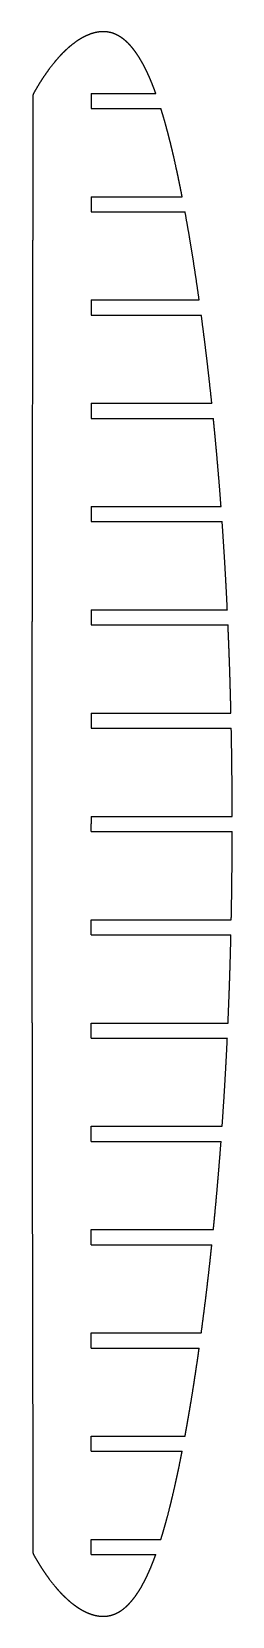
# Model space of a CAD drawing. Header units: metres. Extents: x 30 to 80, y -199 to 199.
import ezdxf

# ---------------------------------------------------------------- set-up
doc = ezdxf.new("R2010")
doc.units = ezdxf.units.M

msp = doc.modelspace()

# ---------------------------------------------------------------- linework, layer by layer
for p, q in [((45.03, 183.9, 1679), (61.23, 183.9, 1679)), ((45.03, 180.1, 1679), (62.5, 180.1, 1679)), ((45.03, 157.9, 1679), (67.84, 157.9, 1679)), ((45.03, 154.1, 1679), (68.56, 154.1, 1679)), ((45.03, 131.9, 1679), (72.12, 131.9, 1679)), ((45.03, 128.1, 1679), (72.65, 128.1, 1679)), ((45.03, 105.9, 1679), (75.29, 105.9, 1679)), ((45.03, 102.1, 1679), (75.68, 102.1, 1679)), ((45.03, 79.9, 1679), (77.61, 79.9, 1679)), ((45.03, 76.1, 1679), (77.89, 76.1, 1679)), ((45.03, 53.9, 1679), (79.19, 53.9, 1679)), ((45.03, 50.1, 1679), (79.36, 50.1, 1679)), ((45.03, 27.9, 1679), (80.1, 27.9, 1679)), ((45.03, 24.1, 1679), (80.18, 24.1, 1679)), ((45.03, 1.9, 1679), (80.42, 1.9, 1679)), ((45.03, -1.9, 1679), (80.42, -1.9, 1679)), ((45.03, -24.1, 1679), (80.18, -24.1, 1679)), ((45.03, -27.9, 1679), (80.1, -27.9, 1679)), ((45.03, -50.1, 1679), (79.36, -50.1, 1679)), ((45.03, -53.9, 1679), (79.19, -53.9, 1679)), ((45.03, -76.1, 1679), (77.89, -76.1, 1679)), ((45.03, -79.9, 1679), (77.62, -79.9, 1679)), ((45.03, -102.1, 1679), (75.68, -102.1, 1679)), ((45.03, -105.9, 1679), (75.29, -105.9, 1679)), ((45.03, -128.1, 1679), (72.65, -128.1, 1679)), ((45.03, -131.9, 1679), (72.12, -131.9, 1679)), ((45.03, -154.1, 1679), (68.56, -154.1, 1679)), ((45.03, -157.9, 1679), (67.84, -157.9, 1679)), ((45.03, -180.1, 1679), (62.5, -180.1, 1679)), ((45.03, -183.9, 1679), (61.23, -183.9, 1679))]:
    msp.add_line(p, q)
for points, knots in [([(61.23, 183.9, 1679), (61.16, 184.1, 1679), (61.09, 184.29, 1679), (61.02, 184.49, 1679), (60.95, 184.68, 1679), (60.87, 184.88, 1679), (60.8, 185.07, 1679), (60.72, 185.27, 1679), (60.45, 185.98, 1679), (60.24, 186.5, 1679), (60.03, 187.01, 1679), (59.82, 187.52, 1679), (59.6, 188.03, 1679), (59.37, 188.54, 1679), (59.14, 189.04, 1679), (58.65, 190.05, 1679), (58.4, 190.55, 1679), (58.14, 191.05, 1679), (57.87, 191.55, 1679), (57.6, 192.04, 1679), (57.31, 192.52, 1679), (57.02, 193, 1679), (56.45, 193.86, 1679), (56.18, 194.25, 1679), (55.9, 194.64, 1679), (55.62, 195.02, 1679), (55.32, 195.39, 1679), (55.01, 195.75, 1679), (54.69, 196.1, 1679), (54.04, 196.76, 1679), (53.71, 197.08, 1679), (53.37, 197.38, 1679), (53.01, 197.67, 1679), (52.64, 197.93, 1679), (52.26, 198.18, 1679), (51.86, 198.41, 1679), (51.21, 198.74, 1679), (50.96, 198.85, 1679), (50.71, 198.95, 1679), (50.45, 199.05, 1679), (50.18, 199.13, 1679), (49.92, 199.2, 1679), (49.65, 199.26, 1679), (49.01, 199.38, 1679), (48.63, 199.42, 1679), (48.26, 199.45, 1679), (47.88, 199.45, 1679), (47.5, 199.43, 1679), (47.12, 199.39, 1679), (46.74, 199.34, 1679), (46.24, 199.24, 1679), (46.1, 199.21, 1679), (45.97, 199.18, 1679), (45.83, 199.15, 1679), (45.7, 199.11, 1679), (45.56, 199.07, 1679), (45.43, 199.03, 1679), (45.14, 198.95, 1679), (44.99, 198.9, 1679), (44.84, 198.84, 1679), (44.69, 198.79, 1679), (44.54, 198.73, 1679), (44.39, 198.67, 1679), (44.24, 198.61, 1679), (43.58, 198.33, 1679), (43.08, 198.09, 1679), (42.59, 197.83, 1679), (42.11, 197.54, 1679), (41.65, 197.24, 1679), (41.19, 196.93, 1679), (40.75, 196.6, 1679), (39.56, 195.67, 1679), (38.84, 195.04, 1679), (38.14, 194.38, 1679), (37.47, 193.7, 1679), (36.82, 192.99, 1679), (36.2, 192.27, 1679), (35.59, 191.53, 1679), (34.36, 189.93, 1679), (33.73, 189.07, 1679), (33.12, 188.2, 1679), (32.54, 187.31, 1679), (31.97, 186.41, 1679), (31.43, 185.5, 1679), (30.9, 184.57, 1679), (30.39, 183.64, 1679)], [0, 0, 0, 0, 0, 0, 0, 0, 0, 0.036791, 0.036791, 0.036791, 0.036791, 0.036791, 0.036791, 0.036791, 0.134888, 0.134888, 0.134888, 0.134888, 0.134888, 0.134888, 0.134888, 0.234124, 0.234124, 0.234124, 0.234124, 0.234124, 0.234124, 0.234124, 0.317807, 0.317807, 0.317807, 0.317807, 0.317807, 0.317807, 0.317807, 0.398462, 0.398462, 0.398462, 0.398462, 0.398462, 0.398462, 0.398462, 0.4469, 0.4469, 0.4469, 0.4469, 0.4469, 0.4469, 0.4469, 0.513808, 0.513808, 0.513808, 0.513808, 0.513808, 0.513808, 0.513808, 0.538248, 0.538248, 0.538248, 0.538248, 0.538248, 0.538248, 0.538248, 0.565744, 0.565744, 0.565744, 0.565744, 0.565744, 0.565744, 0.565744, 0.659239, 0.659239, 0.659239, 0.659239, 0.659239, 0.659239, 0.659239, 0.820643, 0.820643, 0.820643, 0.820643, 0.820643, 0.820643, 0.820643, 1, 1, 1, 1, 1, 1, 1, 1, 1]), ([(30.39, 183.64, 1679), (30.39, 183.64, 1679), (30.39, 183.64, 1679), (30.39, 183.64, 1679), (30.39, 183.64, 1679), (30.39, 183.64, 1679), (30.39, 183.64, 1679), (30.39, 183.64, 1679), (30.39, 183.64, 1679), (30.39, 183.64, 1679), (30.39, 183.64, 1679), (30.39, 183.63, 1679), (30.39, 183.63, 1679), (30.39, 183.62, 1679), (30.39, 183.62, 1679), (30.39, 183.6, 1679), (30.39, 183.59, 1679), (30.39, 183.58, 1679), (30.39, 183.57, 1679), (30.39, 183.56, 1679), (30.39, 183.54, 1679), (30.38, 183.53, 1679), (30.38, 183.48, 1679), (30.38, 183.46, 1679), (30.38, 183.43, 1679), (30.38, 183.39, 1679), (30.38, 183.35, 1679), (30.38, 183.31, 1679), (30.38, 183.27, 1679), (30.38, 183.14, 1679), (30.38, 183.06, 1679), (30.38, 182.99, 1679), (30.38, 182.91, 1679), (30.38, 182.84, 1679), (30.38, 182.76, 1679), (30.38, 182.68, 1679), (30.38, 182.47, 1679), (30.38, 182.33, 1679), (30.38, 182.19, 1679), (30.38, 182.05, 1679), (30.38, 181.92, 1679), (30.38, 181.78, 1679), (30.38, 181.64, 1679), (30.38, 181.27, 1679), (30.38, 181.04, 1679), (30.38, 180.8, 1679), (30.38, 180.57, 1679), (30.38, 180.34, 1679), (30.38, 180.11, 1679), (30.38, 179.88, 1679), (30.38, 179.17, 1679), (30.37, 178.69, 1679), (30.37, 178.21, 1679), (30.37, 177.74, 1679), (30.37, 177.26, 1679), (30.37, 176.78, 1679), (30.37, 176.3, 1679), (30.37, 174.89, 1679), (30.36, 173.96, 1679), (30.36, 173.03, 1679), (30.36, 172.1, 1679), (30.36, 171.17, 1679), (30.36, 170.23, 1679), (30.35, 169.3, 1679), (30.35, 167.07, 1679), (30.35, 165.77, 1679), (30.34, 164.47, 1679), (30.34, 163.17, 1679), (30.34, 161.88, 1679), (30.33, 160.58, 1679), (30.33, 159.28, 1679), (30.32, 155.65, 1679), (30.32, 153.32, 1679), (30.31, 151, 1679), (30.31, 148.67, 1679), (30.3, 146.34, 1679), (30.3, 144.01, 1679), (30.29, 141.68, 1679), (30.28, 136.33, 1679), (30.28, 133.3, 1679), (30.27, 130.27, 1679), (30.26, 127.24, 1679), (30.26, 124.21, 1679), (30.25, 121.18, 1679), (30.25, 118.15, 1679), (30.23, 112.4, 1679), (30.23, 109.68, 1679), (30.22, 106.96, 1679), (30.22, 104.23, 1679), (30.21, 101.51, 1679), (30.21, 98.79, 1679), (30.2, 96.07, 1679), (30.2, 91.7, 1679), (30.19, 90.05, 1679), (30.19, 88.4, 1679), (30.19, 86.75, 1679), (30.19, 85.1, 1679), (30.18, 83.45, 1679), (30.18, 81.8, 1679), (30.18, 78.54, 1679), (30.17, 76.92, 1679), (30.17, 75.3, 1679), (30.17, 73.68, 1679), (30.17, 72.06, 1679), (30.16, 70.44, 1679), (30.16, 68.83, 1679), (30.16, 64.12, 1679), (30.15, 61.04, 1679), (30.15, 57.95, 1679), (30.14, 54.86, 1679), (30.14, 51.78, 1679), (30.13, 48.69, 1679), (30.13, 45.61, 1679), (30.12, 40.24, 1679), (30.12, 37.96, 1679), (30.12, 35.68, 1679), (30.12, 33.4, 1679), (30.11, 31.12, 1679), (30.11, 28.84, 1679), (30.11, 26.56, 1679), (30.1, 23.56, 1679), (30.1, 22.85, 1679), (30.1, 22.15, 1679), (30.1, 21.47, 1679), (30.1, 20.8, 1679), (30.1, 20.15, 1679), (30.1, 19.5, 1679), (30.1, 18.25, 1679), (30.1, 17.63, 1679), (30.1, 17.03, 1679), (30.1, 16.45, 1679), (30.1, 15.88, 1679), (30.09, 15.32, 1679), (30.09, 14.78, 1679), (30.09, 13.37, 1679), (30.09, 12.48, 1679), (30.09, 11.6, 1679), (30.09, 10.71, 1679), (30.09, 9.83, 1679), (30.09, 8.94, 1679), (30.09, 8.06, 1679), (30.09, 6.72, 1679), (30.08, 6.27, 1679), (30.08, 5.83, 1679), (30.08, 5.38, 1679), (30.08, 4.93, 1679), (30.08, 4.48, 1679), (30.08, 4.04, 1679), (30.08, 3.39, 1679), (30.08, 3.18, 1679), (30.08, 2.98, 1679), (30.08, 2.78, 1679), (30.08, 2.58, 1679), (30.08, 2.37, 1679), (30.08, 2.17, 1679), (30.08, 1.83, 1679), (30.08, 1.69, 1679), (30.08, 1.56, 1679), (30.08, 1.42, 1679), (30.08, 1.28, 1679), (30.08, 1.14, 1679), (30.08, 1.01, 1679), (30.08, 0.8, 1679), (30.08, 0.74, 1679), (30.08, 0.67, 1679), (30.08, 0.6, 1679), (30.08, 0.54, 1679), (30.08, 0.47, 1679), (30.08, 0.4, 1679), (30.08, 0.31, 1679), (30.08, 0.29, 1679), (30.08, 0.27, 1679), (30.08, 0.25, 1679), (30.08, 0.23, 1679), (30.08, 0.21, 1679), (30.08, 0.19, 1679), (30.08, 0.16, 1679), (30.08, 0.14, 1679), (30.08, 0.13, 1679), (30.08, 0.12, 1679), (30.08, 0.1, 1679), (30.08, 0.09, 1679), (30.08, 0.08, 1679), (30.08, 0.06, 1679), (30.08, 0.04, 1679), (30.08, 0.03, 1679), (30.08, 0.03, 1679), (30.08, 0.02, 1679), (30.08, 0.01, 1679), (30.08, 0.01, 1679), (30.08, 0, 1679), (30.08, 0, 1679), (30.08, 0, 1679), (30.08, 0, 1679), (30.08, 0, 1679), (30.08, 0, 1679), (30.08, 0, 1679), (30.08, 0, 1679), (30.08, 0, 1679), (30.08, 0, 1679), (30.08, -0.01, 1679), (30.08, -0.01, 1679), (30.08, -0.02, 1679), (30.08, -0.03, 1679), (30.08, -0.06, 1679), (30.08, -0.08, 1679), (30.08, -0.1, 1679), (30.08, -0.13, 1679), (30.08, -0.15, 1679), (30.08, -0.18, 1679), (30.08, -0.2, 1679), (30.08, -0.26, 1679), (30.08, -0.29, 1679), (30.08, -0.32, 1679), (30.08, -0.36, 1679), (30.08, -0.4, 1679), (30.08, -0.44, 1679), (30.08, -0.49, 1679), (30.08, -0.59, 1679), (30.08, -0.64, 1679), (30.08, -0.69, 1679), (30.08, -0.75, 1679), (30.08, -0.82, 1679), (30.08, -0.89, 1679), (30.08, -0.96, 1679), (30.08, -1.17, 1679), (30.08, -1.31, 1679), (30.08, -1.45, 1679), (30.08, -1.59, 1679), (30.08, -1.73, 1679), (30.08, -1.86, 1679), (30.08, -2, 1679), (30.08, -2.37, 1679), (30.08, -2.61, 1679), (30.08, -2.84, 1679), (30.08, -3.07, 1679), (30.08, -3.3, 1679), (30.08, -3.53, 1679), (30.08, -3.77, 1679), (30.08, -4.47, 1679), (30.08, -4.95, 1679), (30.08, -5.43, 1679), (30.08, -5.9, 1679), (30.08, -6.38, 1679), (30.09, -6.86, 1679), (30.09, -7.34, 1679), (30.09, -8.74, 1679), (30.09, -9.68, 1679), (30.09, -10.61, 1679), (30.09, -11.54, 1679), (30.09, -12.47, 1679), (30.09, -13.4, 1679), (30.09, -14.34, 1679), (30.1, -16.57, 1679), (30.1, -17.86, 1679), (30.1, -19.16, 1679), (30.1, -20.46, 1679), (30.1, -21.76, 1679), (30.1, -23.06, 1679), (30.11, -24.35, 1679), (30.11, -27.98, 1679), (30.11, -30.31, 1679), (30.11, -32.63, 1679), (30.12, -34.96, 1679), (30.12, -37.29, 1679), (30.12, -39.61, 1679), (30.13, -41.94, 1679), (30.13, -47.3, 1679), (30.14, -50.33, 1679), (30.14, -53.35, 1679), (30.14, -56.38, 1679), (30.15, -59.41, 1679), (30.15, -62.44, 1679), (30.16, -65.47, 1679), (30.17, -71.22, 1679), (30.17, -73.94, 1679), (30.17, -76.66, 1679), (30.18, -79.38, 1679), (30.18, -82.11, 1679), (30.19, -84.83, 1679), (30.19, -87.55, 1679), (30.2, -91.92, 1679), (30.2, -93.57, 1679), (30.2, -95.22, 1679), (30.21, -96.87, 1679), (30.21, -98.52, 1679), (30.21, -100.17, 1679), (30.22, -101.82, 1679), (30.22, -105.08, 1679), (30.22, -106.7, 1679), (30.23, -108.32, 1679), (30.23, -109.94, 1679), (30.23, -111.56, 1679), (30.24, -113.18, 1679), (30.24, -114.79, 1679), (30.25, -119.5, 1679), (30.25, -122.59, 1679), (30.26, -125.67, 1679), (30.27, -128.76, 1679), (30.27, -131.85, 1679), (30.28, -134.93, 1679), (30.29, -138.02, 1679), (30.3, -143.39, 1679), (30.3, -145.67, 1679), (30.31, -147.95, 1679), (30.31, -150.23, 1679), (30.32, -152.51, 1679), (30.32, -154.79, 1679), (30.33, -157.07, 1679), (30.33, -160.08, 1679), (30.33, -160.78, 1679), (30.34, -161.48, 1679), (30.34, -162.16, 1679), (30.34, -162.83, 1679), (30.34, -163.49, 1679), (30.34, -164.13, 1679), (30.34, -165.39, 1679), (30.35, -166, 1679), (30.35, -166.6, 1679), (30.35, -167.19, 1679), (30.35, -167.76, 1679), (30.35, -168.31, 1679), (30.35, -168.85, 1679), (30.36, -170.27, 1679), (30.36, -171.15, 1679), (30.36, -172.04, 1679), (30.36, -172.92, 1679), (30.36, -173.81, 1679), (30.37, -174.7, 1679), (30.37, -175.58, 1679), (30.37, -176.92, 1679), (30.37, -177.37, 1679), (30.37, -177.81, 1679), (30.37, -178.26, 1679), (30.37, -178.71, 1679), (30.38, -179.16, 1679), (30.38, -179.6, 1679), (30.38, -180.25, 1679), (30.38, -180.46, 1679), (30.38, -180.66, 1679), (30.38, -180.86, 1679), (30.38, -181.07, 1679), (30.38, -181.27, 1679), (30.38, -181.47, 1679), (30.38, -181.81, 1679), (30.38, -181.95, 1679), (30.38, -182.09, 1679), (30.38, -182.22, 1679), (30.38, -182.36, 1679), (30.38, -182.5, 1679), (30.38, -182.63, 1679), (30.38, -182.84, 1679), (30.38, -182.9, 1679), (30.38, -182.97, 1679), (30.38, -183.04, 1679), (30.38, -183.11, 1679), (30.38, -183.17, 1679), (30.38, -183.24, 1679), (30.38, -183.33, 1679), (30.38, -183.35, 1679), (30.38, -183.38, 1679), (30.38, -183.4, 1679), (30.38, -183.42, 1679), (30.38, -183.43, 1679), (30.38, -183.45, 1679), (30.38, -183.48, 1679), (30.38, -183.5, 1679), (30.38, -183.51, 1679), (30.38, -183.53, 1679), (30.39, -183.54, 1679), (30.39, -183.55, 1679), (30.39, -183.56, 1679), (30.39, -183.58, 1679), (30.39, -183.59, 1679), (30.39, -183.6, 1679), (30.39, -183.61, 1679), (30.39, -183.62, 1679), (30.39, -183.62, 1679), (30.39, -183.63, 1679), (30.39, -183.64, 1679), (30.39, -183.64, 1679), (30.39, -183.64, 1679), (30.39, -183.64, 1679), (30.39, -183.64, 1679), (30.39, -183.64, 1679), (30.39, -183.64, 1679), (30.39, -183.64, 1679)], [0, 0, 0, 0, 0, 0, 0, 0, 0, 0.000579, 0.000579, 0.000579, 0.000579, 0.000579, 0.000579, 0.000579, 0.001182, 0.001182, 0.001182, 0.001182, 0.001182, 0.001182, 0.001182, 0.001784, 0.001784, 0.001784, 0.001784, 0.001784, 0.001784, 0.001784, 0.002508, 0.002508, 0.002508, 0.002508, 0.002508, 0.002508, 0.002508, 0.003578, 0.003578, 0.003578, 0.003578, 0.003578, 0.003578, 0.003578, 0.005513, 0.005513, 0.005513, 0.005513, 0.005513, 0.005513, 0.005513, 0.008741, 0.008741, 0.008741, 0.008741, 0.008741, 0.008741, 0.008741, 0.015372, 0.015372, 0.015372, 0.015372, 0.015372, 0.015372, 0.015372, 0.028322, 0.028322, 0.028322, 0.028322, 0.028322, 0.028322, 0.028322, 0.04636, 0.04636, 0.04636, 0.04636, 0.04636, 0.04636, 0.04636, 0.07869, 0.07869, 0.07869, 0.07869, 0.07869, 0.07869, 0.07869, 0.120757, 0.120757, 0.120757, 0.120757, 0.120757, 0.120757, 0.120757, 0.158565, 0.158565, 0.158565, 0.158565, 0.158565, 0.158565, 0.158565, 0.181462, 0.181462, 0.181462, 0.181462, 0.181462, 0.181462, 0.181462, 0.203939, 0.203939, 0.203939, 0.203939, 0.203939, 0.203939, 0.203939, 0.246796, 0.246796, 0.246796, 0.246796, 0.246796, 0.246796, 0.246796, 0.278463, 0.278463, 0.278463, 0.278463, 0.278463, 0.278463, 0.278463, 0.288477, 0.288477, 0.288477, 0.288477, 0.288477, 0.288477, 0.288477, 0.29849, 0.29849, 0.29849, 0.29849, 0.29849, 0.29849, 0.29849, 0.315377, 0.315377, 0.315377, 0.315377, 0.315377, 0.315377, 0.315377, 0.323915, 0.323915, 0.323915, 0.323915, 0.323915, 0.323915, 0.323915, 0.327787, 0.327787, 0.327787, 0.327787, 0.327787, 0.327787, 0.327787, 0.330414, 0.330414, 0.330414, 0.330414, 0.330414, 0.330414, 0.330414, 0.331708, 0.331708, 0.331708, 0.331708, 0.331708, 0.331708, 0.331708, 0.332209, 0.332209, 0.332209, 0.332209, 0.332209, 0.332209, 0.332209, 0.332709, 0.332709, 0.332709, 0.332709, 0.332709, 0.332709, 0.332709, 0.333568, 0.333568, 0.333568, 0.333568, 0.333568, 0.333568, 0.333568, 0.334426, 0.334426, 0.334426, 0.334426, 0.334426, 0.334426, 0.334426, 0.335499, 0.335499, 0.335499, 0.335499, 0.335499, 0.335499, 0.335499, 0.337523, 0.337523, 0.337523, 0.337523, 0.337523, 0.337523, 0.337523, 0.339643, 0.339643, 0.339643, 0.339643, 0.339643, 0.339643, 0.339643, 0.341763, 0.341763, 0.341763, 0.341763, 0.341763, 0.341763, 0.341763, 0.34561, 0.34561, 0.34561, 0.34561, 0.34561, 0.34561, 0.34561, 0.352025, 0.352025, 0.352025, 0.352025, 0.352025, 0.352025, 0.352025, 0.365205, 0.365205, 0.365205, 0.365205, 0.365205, 0.365205, 0.365205, 0.390942, 0.390942, 0.390942, 0.390942, 0.390942, 0.390942, 0.390942, 0.426791, 0.426791, 0.426791, 0.426791, 0.426791, 0.426791, 0.426791, 0.491049, 0.491049, 0.491049, 0.491049, 0.491049, 0.491049, 0.491049, 0.574669, 0.574669, 0.574669, 0.574669, 0.574669, 0.574669, 0.574669, 0.649833, 0.649833, 0.649833, 0.649833, 0.649833, 0.649833, 0.649833, 0.695361, 0.695361, 0.695361, 0.695361, 0.695361, 0.695361, 0.695361, 0.740055, 0.740055, 0.740055, 0.740055, 0.740055, 0.740055, 0.740055, 0.825287, 0.825287, 0.825287, 0.825287, 0.825287, 0.825287, 0.825287, 0.888269, 0.888269, 0.888269, 0.888269, 0.888269, 0.888269, 0.888269, 0.908187, 0.908187, 0.908187, 0.908187, 0.908187, 0.908187, 0.908187, 0.928103, 0.928103, 0.928103, 0.928103, 0.928103, 0.928103, 0.928103, 0.961691, 0.961691, 0.961691, 0.961691, 0.961691, 0.961691, 0.961691, 0.978673, 0.978673, 0.978673, 0.978673, 0.978673, 0.978673, 0.978673, 0.986374, 0.986374, 0.986374, 0.986374, 0.986374, 0.986374, 0.986374, 0.991599, 0.991599, 0.991599, 0.991599, 0.991599, 0.991599, 0.991599, 0.994173, 0.994173, 0.994173, 0.994173, 0.994173, 0.994173, 0.994173, 0.995169, 0.995169, 0.995169, 0.995169, 0.995169, 0.995169, 0.995169, 0.996165, 0.996165, 0.996165, 0.996165, 0.996165, 0.996165, 0.996165, 0.997588, 0.997588, 0.997588, 0.997588, 0.997588, 0.997588, 0.997588, 1, 1, 1, 1, 1, 1, 1, 1, 1]), ([(67.84, 157.9, 1679), (67.64, 158.95, 1679), (67.43, 160, 1679), (67.22, 161.06, 1679), (67, 162.11, 1679), (66.78, 163.16, 1679), (66.56, 164.21, 1679), (66.33, 165.25, 1679), (65.79, 167.7, 1679), (65.46, 169.11, 1679), (65.13, 170.51, 1679), (64.79, 171.9, 1679), (64.44, 173.3, 1679), (64.07, 174.69, 1679), (63.69, 176.08, 1679), (63.2, 177.8, 1679), (63.1, 178.14, 1679), (63, 178.48, 1679), (62.9, 178.81, 1679), (62.8, 179.14, 1679), (62.7, 179.46, 1679), (62.6, 179.78, 1679), (62.5, 180.1, 1679)], [0, 0, 0, 0, 0, 0, 0, 0, 0, 0.374067, 0.374067, 0.374067, 0.374067, 0.374067, 0.374067, 0.374067, 0.875905, 0.875905, 0.875905, 0.875905, 0.875905, 0.875905, 0.875905, 1, 1, 1, 1, 1, 1, 1, 1, 1]), ([(72.12, 131.9, 1679), (71.74, 134.63, 1679), (71.34, 137.37, 1679), (70.93, 140.1, 1679), (70.51, 142.82, 1679), (70.07, 145.55, 1679), (69.61, 148.27, 1679), (69.13, 150.99, 1679), (68.63, 153.75, 1679), (68.62, 153.8, 1679), (68.61, 153.85, 1679), (68.6, 153.9, 1679), (68.59, 153.95, 1679), (68.58, 154, 1679), (68.57, 154.05, 1679), (68.56, 154.1, 1679)], [0, 0, 0, 0, 0, 0, 0, 0, 0, 0.982152, 0.982152, 0.982152, 0.982152, 0.982152, 0.982152, 0.982152, 1, 1, 1, 1, 1, 1, 1, 1, 1]), ([(75.29, 105.9, 1679), (75.29, 105.91, 1679), (75.29, 105.93, 1679), (75.29, 105.94, 1679), (75.29, 105.95, 1679), (75.29, 105.97, 1679), (75.29, 105.98, 1679), (75.28, 105.99, 1679), (74.99, 108.77, 1679), (74.69, 111.54, 1679), (74.38, 114.3, 1679), (74.06, 117.06, 1679), (73.72, 119.82, 1679), (73.38, 122.58, 1679), (73.02, 125.34, 1679), (72.65, 128.1, 1679)], [0, 0, 0, 0, 0, 0, 0, 0, 0, 0.004715, 0.004715, 0.004715, 0.004715, 0.004715, 0.004715, 0.004715, 1, 1, 1, 1, 1, 1, 1, 1, 1]), ([(77.61, 79.9, 1679), (77.44, 82.31, 1679), (77.25, 84.73, 1679), (77.05, 87.14, 1679), (76.85, 89.55, 1679), (76.64, 91.97, 1679), (76.43, 94.38, 1679), (76.2, 96.79, 1679), (75.93, 99.56, 1679), (75.9, 99.92, 1679), (75.86, 100.29, 1679), (75.83, 100.65, 1679), (75.79, 101.01, 1679), (75.76, 101.37, 1679), (75.72, 101.74, 1679), (75.68, 102.1, 1679)], [0, 0, 0, 0, 0, 0, 0, 0, 0, 0.869123, 0.869123, 0.869123, 0.869123, 0.869123, 0.869123, 0.869123, 1, 1, 1, 1, 1, 1, 1, 1, 1]), ([(80.1, 27.9, 1679), (80.07, 29.35, 1679), (80.03, 30.8, 1679), (79.99, 32.25, 1679), (79.95, 33.7, 1679), (79.91, 35.15, 1679), (79.87, 36.6, 1679), (79.82, 38.05, 1679), (79.73, 40.83, 1679), (79.68, 42.15, 1679), (79.63, 43.48, 1679), (79.58, 44.8, 1679), (79.53, 46.13, 1679), (79.47, 47.45, 1679), (79.42, 48.78, 1679), (79.36, 50.1, 1679)], [0, 0, 0, 0, 0, 0, 0, 0, 0, 0.522461, 0.522461, 0.522461, 0.522461, 0.522461, 0.522461, 0.522461, 1, 1, 1, 1, 1, 1, 1, 1, 1]), ([(75.68, -102.1, 1679), (75.74, -101.58, 1679), (75.79, -101.05, 1679), (75.84, -100.53, 1679), (75.89, -100, 1679), (75.94, -99.48, 1679), (75.99, -98.95, 1679), (76.04, -98.43, 1679), (76.31, -95.65, 1679), (76.51, -93.4, 1679), (76.71, -91.15, 1679), (76.91, -88.9, 1679), (77.09, -86.65, 1679), (77.27, -84.4, 1679), (77.45, -82.15, 1679), (77.62, -79.9, 1679)], [0, 0, 0, 0, 0, 0, 0, 0, 0, 0.189528, 0.189528, 0.189528, 0.189528, 0.189528, 0.189528, 0.189528, 1, 1, 1, 1, 1, 1, 1, 1, 1]), ([(72.65, -128.1, 1679), (72.94, -125.89, 1679), (73.23, -123.67, 1679), (73.52, -121.45, 1679), (73.79, -119.24, 1679), (74.06, -117.02, 1679), (74.32, -114.8, 1679), (74.57, -112.58, 1679), (74.88, -109.8, 1679), (74.94, -109.25, 1679), (75, -108.69, 1679), (75.06, -108.13, 1679), (75.12, -107.58, 1679), (75.18, -107.02, 1679), (75.24, -106.46, 1679), (75.29, -105.9, 1679)], [0, 0, 0, 0, 0, 0, 0, 0, 0, 0.799937, 0.799937, 0.799937, 0.799937, 0.799937, 0.799937, 0.799937, 1, 1, 1, 1, 1, 1, 1, 1, 1]), ([(68.56, -154.1, 1679), (68.79, -152.86, 1679), (69.01, -151.63, 1679), (69.23, -150.39, 1679), (69.44, -149.15, 1679), (69.66, -147.91, 1679), (69.86, -146.67, 1679), (70.07, -145.43, 1679), (70.52, -142.65, 1679), (70.76, -141.12, 1679), (71, -139.58, 1679), (71.23, -138.05, 1679), (71.46, -136.51, 1679), (71.69, -134.98, 1679), (71.91, -133.44, 1679), (72.12, -131.9, 1679)], [0, 0, 0, 0, 0, 0, 0, 0, 0, 0.447492, 0.447492, 0.447492, 0.447492, 0.447492, 0.447492, 0.447492, 1, 1, 1, 1, 1, 1, 1, 1, 1]), ([(62.5, -180.1, 1679), (62.57, -179.86, 1679), (62.65, -179.62, 1679), (62.72, -179.39, 1679), (62.79, -179.15, 1679), (62.86, -178.91, 1679), (62.94, -178.67, 1679), (63.01, -178.43, 1679), (63.22, -177.69, 1679), (63.37, -177.18, 1679), (63.52, -176.66, 1679), (63.66, -176.14, 1679), (63.81, -175.61, 1679), (63.95, -175.07, 1679), (64.1, -174.53, 1679), (64.69, -172.28, 1679), (65.11, -170.57, 1679), (65.52, -168.87, 1679), (65.91, -167.16, 1679), (66.3, -165.44, 1679), (66.66, -163.73, 1679), (67.02, -162.01, 1679), (67.43, -159.99, 1679), (67.49, -159.69, 1679), (67.55, -159.39, 1679), (67.61, -159.09, 1679), (67.67, -158.8, 1679), (67.72, -158.5, 1679), (67.78, -158.2, 1679), (67.84, -157.9, 1679)], [0, 0, 0, 0, 0, 0, 0, 0, 0, 0.093947, 0.093947, 0.093947, 0.093947, 0.093947, 0.093947, 0.093947, 0.290551, 0.290551, 0.290551, 0.290551, 0.290551, 0.290551, 0.290551, 0.895178, 0.895178, 0.895178, 0.895178, 0.895178, 0.895178, 0.895178, 1, 1, 1, 1, 1, 1, 1, 1, 1]), ([(30.39, -183.64, 1679), (30.9, -184.58, 1679), (31.44, -185.51, 1679), (31.99, -186.43, 1679), (32.56, -187.34, 1679), (33.15, -188.23, 1679), (33.76, -189.12, 1679), (34.39, -189.98, 1679), (35.65, -191.6, 1679), (36.27, -192.35, 1679), (36.91, -193.09, 1679), (37.57, -193.81, 1679), (38.26, -194.5, 1679), (38.97, -195.17, 1679), (39.71, -195.8, 1679), (40.78, -196.62, 1679), (41.07, -196.84, 1679), (41.37, -197.05, 1679), (41.68, -197.25, 1679), (41.99, -197.45, 1679), (42.3, -197.64, 1679), (42.62, -197.83, 1679), (43.09, -198.08, 1679), (43.24, -198.16, 1679), (43.39, -198.23, 1679), (43.54, -198.3, 1679), (43.69, -198.37, 1679), (43.84, -198.44, 1679), (43.99, -198.51, 1679), (44.3, -198.64, 1679), (44.47, -198.71, 1679), (44.63, -198.77, 1679), (44.8, -198.83, 1679), (44.97, -198.89, 1679), (45.14, -198.95, 1679), (45.31, -199, 1679), (45.96, -199.19, 1679), (46.44, -199.3, 1679), (46.94, -199.39, 1679), (47.44, -199.45, 1679), (47.94, -199.47, 1679), (48.44, -199.45, 1679), (48.94, -199.39, 1679), (49.84, -199.22, 1679), (50.24, -199.12, 1679), (50.64, -198.99, 1679), (51.03, -198.84, 1679), (51.4, -198.66, 1679), (51.77, -198.47, 1679), (52.13, -198.25, 1679), (53.21, -197.53, 1679), (53.9, -196.96, 1679), (54.54, -196.33, 1679), (55.14, -195.66, 1679), (55.69, -194.96, 1679), (56.21, -194.24, 1679), (56.7, -193.5, 1679), (57.56, -192.09, 1679), (57.94, -191.43, 1679), (58.3, -190.77, 1679), (58.64, -190.09, 1679), (58.97, -189.41, 1679), (59.29, -188.72, 1679), (59.59, -188.03, 1679), (60.07, -186.91, 1679), (60.24, -186.48, 1679), (60.41, -186.05, 1679), (60.58, -185.63, 1679), (60.75, -185.2, 1679), (60.91, -184.77, 1679), (61.07, -184.33, 1679), (61.23, -183.9, 1679)], [0, 0, 0, 0, 0, 0, 0, 0, 0, 0.0194444, 0.0194444, 0.0194444, 0.0194444, 0.0194444, 0.0194444, 0.0194444, 0.0371427, 0.0371427, 0.0371427, 0.0371427, 0.0371427, 0.0371427, 0.0371427, 0.0438154, 0.0438154, 0.0438154, 0.0438154, 0.0438154, 0.0438154, 0.0438154, 0.0468631, 0.0468631, 0.0468631, 0.0468631, 0.0468631, 0.0468631, 0.0468631, 0.0501976, 0.0501976, 0.0501976, 0.0501976, 0.0501976, 0.0501976, 0.0501976, 0.0595668, 0.0595668, 0.0595668, 0.0595668, 0.0595668, 0.0595668, 0.0595668, 0.06734, 0.06734, 0.06734, 0.06734, 0.06734, 0.06734, 0.06734, 0.084031, 0.084031, 0.084031, 0.084031, 0.084031, 0.084031, 0.084031, 0.0982009, 0.0982009, 0.0982009, 0.0982009, 0.0982009, 0.0982009, 0.0982009, 0.1068193, 0.1068193, 0.1068193, 0.1068193, 0.1068193, 0.1068193, 0.1068193, 0.1068193, 0.1068193])]:
    msp.add_open_spline(points, degree=8, knots=knots)
for points, degree in [([(45.03, 183.9, 1679), (45.03, 180.1, 1679)], 1), ([(45.03, 157.9, 1679), (45.03, 154.1, 1679)], 1), ([(45.03, 131.9, 1679), (45.03, 128.1, 1679)], 1), ([(45.03, 105.9, 1679), (45.03, 102.1, 1679)], 1), ([(45.03, 79.9, 1679), (45.03, 76.1, 1679)], 1), ([(79.19, 53.9, 1679), (79.06, 56.68, 1679), (78.92, 59.45, 1679), (78.77, 62.23, 1679), (78.61, 65, 1679), (78.44, 67.78, 1679), (78.27, 70.55, 1679), (78.08, 73.33, 1679), (77.89, 76.1, 1679)], 8), ([(45.03, 53.9, 1679), (45.03, 50.1, 1679)], 1), ([(45.03, 27.9, 1679), (45.03, 24.1, 1679)], 1), ([(80.42, 1.9, 1679), (80.41, 4.68, 1679), (80.4, 7.45, 1679), (80.38, 10.23, 1679), (80.36, 13, 1679), (80.33, 15.78, 1679), (80.29, 18.55, 1679), (80.24, 21.33, 1679), (80.18, 24.1, 1679)], 8), ([(45.03, 1.9, 1679), (45.03, 0, 1679)], 1), ([(45.03, -1.9, 1679), (45.03, 0, 1679)], 1), ([(80.18, -24.1, 1679), (80.24, -21.33, 1679), (80.29, -18.55, 1679), (80.33, -15.78, 1679), (80.36, -13, 1679), (80.38, -10.23, 1679), (80.4, -7.45, 1679), (80.41, -4.68, 1679), (80.42, -1.9, 1679)], 8), ([(45.03, -27.9, 1679), (45.03, -24.1, 1679)], 1), ([(79.36, -50.1, 1679), (79.48, -47.33, 1679), (79.6, -44.55, 1679), (79.7, -41.78, 1679), (79.8, -39, 1679), (79.88, -36.23, 1679), (79.96, -33.45, 1679), (80.04, -30.68, 1679), (80.1, -27.9, 1679)], 8), ([(45.03, -53.9, 1679), (45.03, -50.1, 1679)], 1), ([(77.89, -76.1, 1679), (78.08, -73.33, 1679), (78.27, -70.55, 1679), (78.45, -67.78, 1679), (78.61, -65, 1679), (78.77, -62.23, 1679), (78.92, -59.45, 1679), (79.06, -56.68, 1679), (79.19, -53.9, 1679)], 8), ([(45.03, -79.9, 1679), (45.03, -76.1, 1679)], 1), ([(45.03, -105.9, 1679), (45.03, -102.1, 1679)], 1), ([(45.03, -131.9, 1679), (45.03, -128.1, 1679)], 1), ([(45.03, -157.9, 1679), (45.03, -154.1, 1679)], 1), ([(45.03, -183.9, 1679), (45.03, -180.1, 1679)], 1)]:
    msp.add_open_spline(points, degree=degree)

doc.saveas('drawing.dxf')
